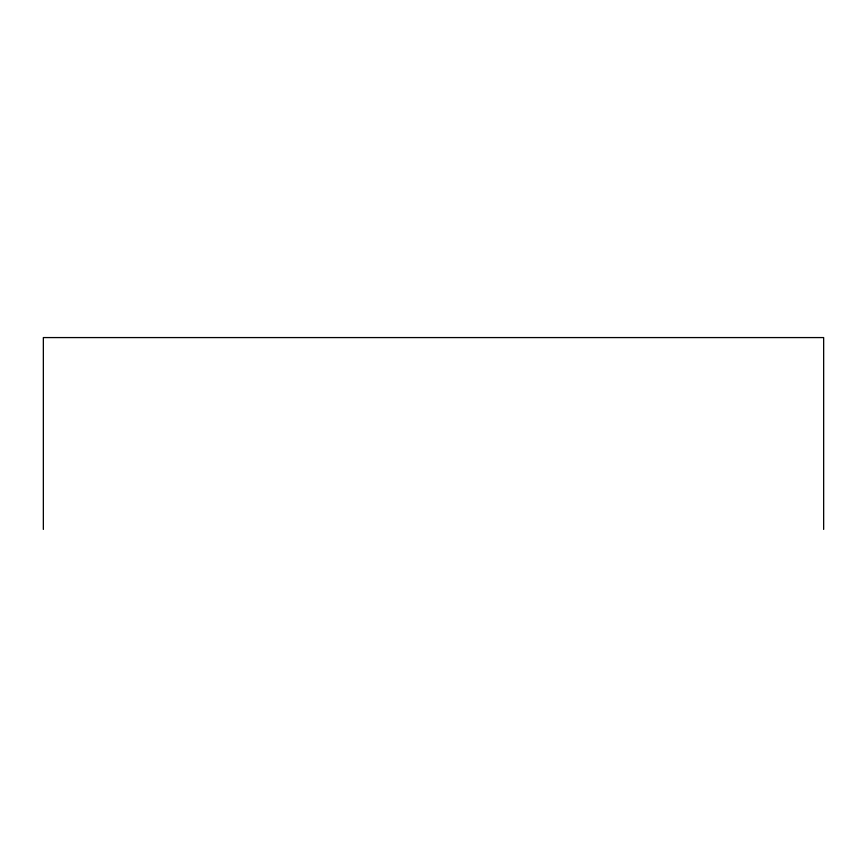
<?xml version="1.0" encoding="UTF-8"?>
<svg xmlns="http://www.w3.org/2000/svg" width="867" height="867" viewBox="0 0 867 867"><rect width="100%" height="100%" fill="white"/><g stroke="black" fill="none" stroke-linecap="round" stroke-linejoin="round"><path stroke-width="1.3" d="M823.65 529.423L823.65 337.577L43.35 337.577L43.35 529.423"/></g></svg>
